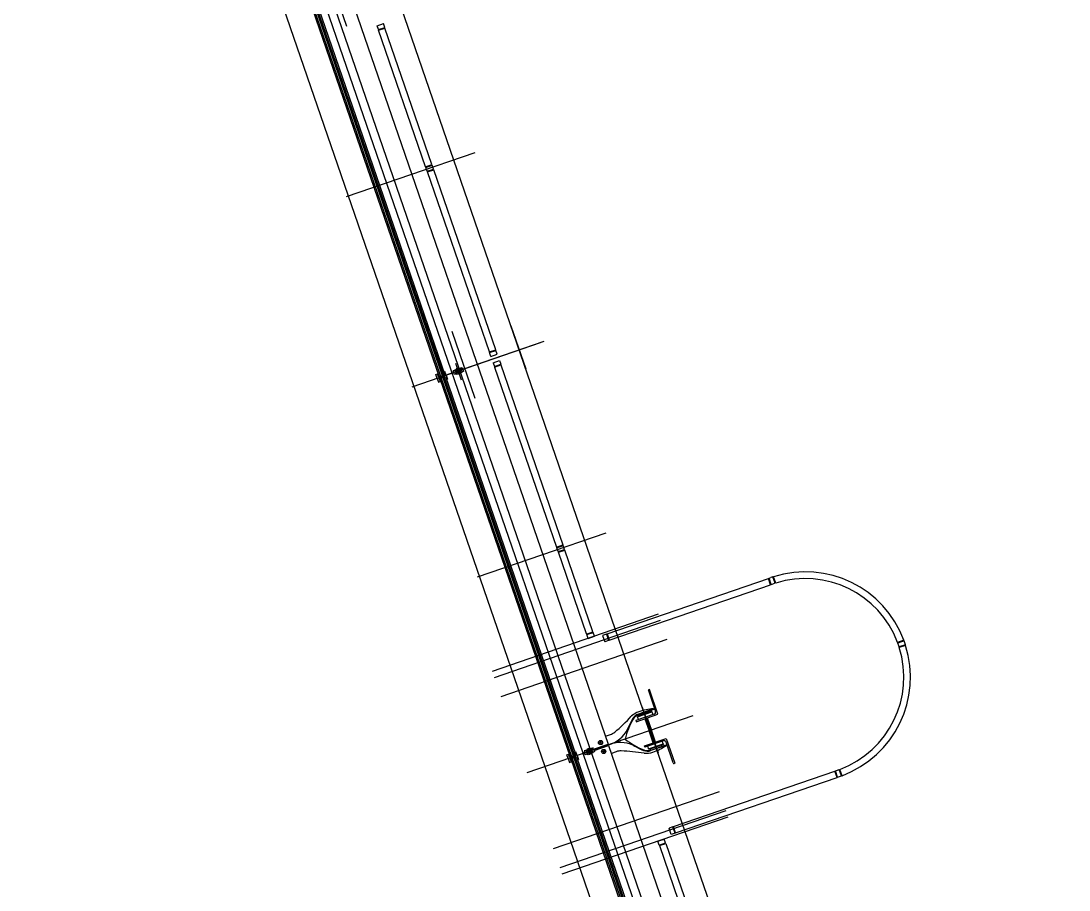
# Model space of a CAD drawing. Extents: x 809487 to 809680, y 818779 to 819225.
# Drawn here: x 809506.33 to 809514.14, y 819142.05 to 819148.54 of the extents above; entities that cross this region are included whole.
import ezdxf

# ---------------------------------------------------------------- set-up
doc = ezdxf.new("R2010")
doc.units = 0
for name, color, linetype in [('F-RC', 7, 'Continuous'), ('MAJ214__', 7, 'Continuous'), ('MAJ270__', 7, 'Continuous'), ('MAJ292__', 7, 'Continuous')]:
    doc.layers.add(name, color=color, linetype=linetype)

msp = doc.modelspace()

# ---------------------------------------------------------------- linework, layer by layer
at = {"layer": 'F-RC'}
for p, q in [((809508.9802, 819148.4996), (809509.0274, 819148.5159)), ((809508.9899, 819148.4712), (809508.9802, 819148.4996)), ((809508.9899, 819148.4712), (809509.0372, 819148.4875)), ((809508.9916, 819148.4665), (809509.0388, 819148.4828)), ((809509.3424, 819147.4477), (809508.9916, 819148.4665)), ((809508.9934, 819148.4671), (809508.9918, 819148.4719)), ((809509.0372, 819148.4875), (809509.0274, 819148.5159)), ((809509.0369, 819148.4821), (809509.0353, 819148.4868)), ((809509.3896, 819147.464), (809509.0388, 819148.4828)), ((809509.3424, 819147.4477), (809509.362, 819147.4545)), ((809509.344, 819147.443), (809509.3913, 819147.4593)), ((809509.3538, 819147.4146), (809509.344, 819147.443)), ((809509.3459, 819147.4436), (809509.3443, 819147.4484)), ((809509.362, 819147.4545), (809509.3896, 819147.464)), ((809509.3894, 819147.4586), (809509.3878, 819147.4633)), ((809509.401, 819147.4309), (809509.3913, 819147.4593)), ((809509.3538, 819147.4146), (809509.401, 819147.4309)), ((809509.3554, 819147.4099), (809509.4027, 819147.4262)), ((809509.8177, 819146.0673), (809509.3554, 819147.4099)), ((809509.3573, 819147.4105), (809509.3557, 819147.4153)), ((809509.4008, 819147.4255), (809509.3991, 819147.4302)), ((809509.865, 819146.0835), (809509.4027, 819147.4262)), ((809509.8177, 819146.0673), (809509.865, 819146.0835)), ((809509.8193, 819146.0625), (809509.8666, 819146.0788)), ((809509.8291, 819146.0342), (809509.8193, 819146.0625)), ((809509.8212, 819146.0632), (809509.8196, 819146.0679)), ((809509.8291, 819146.0342), (809509.8764, 819146.0504)), ((809509.8647, 819146.0782), (809509.8631, 819146.0829)), ((809509.8764, 819146.0504), (809509.8666, 819146.0788)), ((809509.8454, 819145.9869), (809509.8926, 819146.0032)), ((809509.8454, 819145.9869), (809509.8551, 819145.9585)), ((809509.8551, 819145.9585), (809509.9024, 819145.9748)), ((809509.8568, 819145.9538), (809509.904, 819145.9701)), ((809509.857, 819145.9592), (809509.8587, 819145.9544)), ((809509.8926, 819146.0032), (809509.9024, 819145.9748)), ((809509.9005, 819145.9741), (809509.9022, 819145.9694)), ((809509.904, 819145.9701), (809510.3663, 819144.6274)), ((809509.8568, 819145.9538), (809510.3191, 819144.6112)), ((809510.3191, 819144.6112), (809510.3387, 819144.6179)), ((809510.3207, 819144.6064), (809510.368, 819144.6227)), ((809510.3305, 819144.5781), (809510.3207, 819144.6064)), ((809510.3226, 819144.6071), (809510.321, 819144.6118)), ((809510.3305, 819144.5781), (809510.3777, 819144.5943)), ((809510.3321, 819144.5733), (809510.3794, 819144.5896)), ((809510.5421, 819143.9635), (809510.3321, 819144.5733)), ((809510.334, 819144.574), (809510.3324, 819144.5787)), ((809510.3387, 819144.6179), (809510.3663, 819144.6274)), ((809510.3661, 819144.6221), (809510.3645, 819144.6268)), ((809510.3777, 819144.5943), (809510.368, 819144.6227)), ((809510.3775, 819144.589), (809510.3759, 819144.5937)), ((809510.5894, 819143.9798), (809510.3794, 819144.5896)), ((809510.6952, 819143.9633), (809511.8982, 819144.3775)), ((809510.6952, 819143.9633), (809511.8982, 819144.3775)), ((809510.7114, 819143.916), (809511.9145, 819144.3303)), ((809510.7114, 819143.916), (809511.9145, 819144.3303)), ((809511.9145, 819144.3303), (809511.8982, 819144.3775)), ((809511.9145, 819144.3303), (809511.8982, 819144.3775)), ((809511.8989, 819144.3757), (809511.9036, 819144.3773)), ((809511.8989, 819144.3757), (809511.9036, 819144.3773)), ((809511.9029, 819144.3792), (809511.9171, 819144.3841)), ((809511.9029, 819144.3792), (809511.9171, 819144.3841)), ((809511.9192, 819144.3319), (809511.9029, 819144.3792)), ((809511.9192, 819144.3319), (809511.9029, 819144.3792)), ((809511.9138, 819144.3322), (809511.9186, 819144.3338)), ((809511.9138, 819144.3322), (809511.9186, 819144.3338)), ((809511.9192, 819144.3319), (809511.9334, 819144.3368)), ((809511.9192, 819144.3319), (809511.9334, 819144.3368)), ((809511.9476, 819144.3415), (809511.9313, 819144.3888)), ((809511.9476, 819144.3415), (809511.9313, 819144.3888)), ((809511.9524, 819144.343), (809511.9361, 819144.3903)), ((809511.9524, 819144.343), (809511.9361, 819144.3903)), ((809510.5421, 819143.9635), (809510.5617, 819143.9702)), ((809510.5437, 819143.9587), (809510.591, 819143.975)), ((809510.5535, 819143.9304), (809510.5437, 819143.9587)), ((809510.5456, 819143.9594), (809510.544, 819143.9641)), ((809510.5535, 819143.9304), (809510.6008, 819143.9467)), ((809510.5617, 819143.9702), (809510.5894, 819143.9798)), ((809510.5891, 819143.9744), (809510.5875, 819143.9791)), ((809510.6008, 819143.9467), (809510.591, 819143.975)), ((809510.6904, 819143.9617), (809510.6621, 819143.9519)), ((809510.6904, 819143.9617), (809510.6621, 819143.9519)), ((809510.6621, 819143.9519), (809510.6783, 819143.9046)), ((809510.6621, 819143.9519), (809510.6783, 819143.9046)), ((809510.6904, 819143.9617), (809510.7067, 819143.9144)), ((809510.6904, 819143.9617), (809510.7067, 819143.9144)), ((809510.6958, 819143.9614), (809510.6911, 819143.9598)), ((809510.6958, 819143.9614), (809510.6911, 819143.9598)), ((809510.6952, 819143.9633), (809510.7114, 819143.916)), ((809510.6952, 819143.9633), (809510.7114, 819143.916)), ((809510.7067, 819143.9144), (809510.6783, 819143.9046)), ((809510.7067, 819143.9144), (809510.6783, 819143.9046)), ((809510.7108, 819143.9179), (809510.7061, 819143.9163)), ((809510.7108, 819143.9179), (809510.7061, 819143.9163)), ((809512.9082, 819143.9162), (809512.8609, 819143.8999)), ((809512.9082, 819143.9162), (809512.8609, 819143.8999)), ((809512.9099, 819143.9115), (809512.8626, 819143.8952)), ((809512.9099, 819143.9115), (809512.8626, 819143.8952)), ((809512.9197, 819143.8832), (809512.8724, 819143.8669)), ((809512.9197, 819143.8832), (809512.8724, 819143.8669)), ((809512.9212, 819143.8784), (809512.8739, 819143.8621)), ((809512.9212, 819143.8784), (809512.8739, 819143.8621)), ((809511.19, 819142.5261), (809512.3931, 819142.9403)), ((809511.19, 819142.5261), (809512.3931, 819142.9403)), ((809512.4094, 819142.8931), (809512.3931, 819142.9403)), ((809512.4094, 819142.8931), (809512.3931, 819142.9403)), ((809512.3937, 819142.9385), (809512.3985, 819142.9401)), ((809512.3937, 819142.9385), (809512.3985, 819142.9401)), ((809512.3978, 819142.942), (809512.412, 819142.9469)), ((809512.3978, 819142.942), (809512.412, 819142.9469)), ((809512.4141, 819142.8947), (809512.3978, 819142.942)), ((809512.4141, 819142.8947), (809512.3978, 819142.942)), ((809512.4424, 819142.9046), (809512.4261, 819142.9519)), ((809512.4424, 819142.9046), (809512.4261, 819142.9519)), ((809512.4471, 819142.9063), (809512.4308, 819142.9536)), ((809512.4471, 819142.9063), (809512.4308, 819142.9536)), ((809511.2063, 819142.4788), (809512.4094, 819142.8931)), ((809511.2063, 819142.4788), (809512.4094, 819142.8931)), ((809512.4087, 819142.895), (809512.4134, 819142.8966)), ((809512.4087, 819142.895), (809512.4134, 819142.8966)), ((809512.4141, 819142.8947), (809512.4283, 819142.8996)), ((809512.4141, 819142.8947), (809512.4283, 819142.8996)), ((809511.1853, 819142.5245), (809511.1569, 819142.5147)), ((809511.1853, 819142.5245), (809511.1569, 819142.5147)), ((809511.2016, 819142.4772), (809511.1853, 819142.5245)), ((809511.2016, 819142.4772), (809511.1853, 819142.5245)), ((809511.1907, 819142.5242), (809511.1859, 819142.5226)), ((809511.1907, 819142.5242), (809511.1859, 819142.5226)), ((809511.2063, 819142.4788), (809511.19, 819142.5261)), ((809511.2063, 819142.4788), (809511.19, 819142.5261)), ((809511.1732, 819142.4674), (809511.1569, 819142.5147)), ((809511.1732, 819142.4674), (809511.1569, 819142.5147)), ((809511.2016, 819142.4772), (809511.1732, 819142.4674)), ((809511.2016, 819142.4772), (809511.1732, 819142.4674)), ((809511.2057, 819142.4807), (809511.2009, 819142.4791)), ((809511.2057, 819142.4807), (809511.2009, 819142.4791)), ((809511.0744, 819142.4175), (809511.1217, 819142.4338)), ((809511.0842, 819142.3892), (809511.0744, 819142.4175)), ((809511.0842, 819142.3892), (809511.1314, 819142.4055)), ((809511.0858, 819142.3845), (809511.1331, 819142.4007)), ((809511.0858, 819142.3845), (809511.2958, 819141.7746)), ((809511.0877, 819142.3851), (809511.086, 819142.3898)), ((809511.1314, 819142.4055), (809511.1217, 819142.4338)), ((809511.1312, 819142.4001), (809511.1295, 819142.4048)), ((809511.1331, 819142.4007), (809511.3431, 819141.7909))]:
    msp.add_line(p, q, dxfattribs=at)
for radius, start, end in [(0.785, 20.45992, 107.54008), (0.785, 20.45992, 107.54008), (0.785, 107.90511, 109), (0.785, 107.90511, 109), (0.783, 107.53635, 107.90231), (0.783, 107.53635, 107.90231), (0.735, 107.83062, 109), (0.735, 107.83062, 109), (0.737, 107.44497, 107.83379), (0.737, 107.44497, 107.83379), (0.735, 20.55926, 107.44074), (0.735, 20.55926, 107.44074), (0.735, 290.55926, 17.44074), (0.735, 290.55926, 17.44074), (0.785, 290.45992, 17.54008), (0.785, 290.45992, 17.54008), (0.735, 17.83062, 20.16938), (0.735, 17.83062, 20.16938), (0.737, 20.16621, 20.55503), (0.737, 20.16621, 20.55503), (0.737, 17.44497, 17.83379), (0.737, 17.44497, 17.83379), (0.783, 20.09769, 20.46365), (0.783, 20.09769, 20.46365), (0.785, 17.90511, 20.09489), (0.785, 17.90511, 20.09489), (0.783, 17.53635, 17.90231), (0.783, 17.53635, 17.90231), (0.735, 289, 290.16938), (0.735, 289, 290.16938), (0.737, 290.16621, 290.55503), (0.737, 290.16621, 290.55503), (0.785, 289, 290.09489), (0.785, 289, 290.09489), (0.783, 290.09769, 290.46365), (0.783, 290.09769, 290.46365)]:
    msp.add_arc((809512.1727, 819143.6418), radius, start, end, dxfattribs=at)
at = {"layer": 'MAJ214__'}
for p, q in [((809508.4821, 819148.7088), (809509.4539, 819145.8865)), ((809508.4935, 819148.7128), (809509.4653, 819145.8904)), ((809508.5029, 819148.716), (809509.4747, 819145.8936)), ((809508.5036, 819148.7163), (809509.4755, 819145.8939)), ((809508.5643, 819148.7398), (809510.5145, 819143.0761)), ((809509.4796, 819145.8795), (809510.4514, 819143.0571)), ((809509.4803, 819145.8797), (809510.4522, 819143.0573)), ((809509.5591, 819145.9306), (809509.5487, 819145.927)), ((809509.5585, 819145.8987), (809509.5487, 819145.927)), ((809509.5689, 819145.9023), (809509.5585, 819145.8987)), ((809509.5665, 819145.908), (809509.5741, 819145.9107)), ((809509.5991, 819145.9378), (809509.5684, 819145.9272)), ((809509.5692, 819145.9397), (809509.591, 819145.9471)), ((809509.5698, 819145.9409), (809509.5692, 819145.9397)), ((809509.5702, 819145.9368), (809509.5692, 819145.9397)), ((809509.5897, 819145.9478), (809509.5698, 819145.9409)), ((809509.57, 819145.9013), (809509.614, 819145.9165)), ((809509.5702, 819145.9368), (809509.5919, 819145.9443)), ((809509.5721, 819145.9375), (809509.5724, 819145.9365)), ((809509.6048, 819145.9212), (809509.5741, 819145.9107)), ((809509.6032, 819145.9117), (809509.5814, 819145.9042)), ((809509.5824, 819145.9014), (809509.5814, 819145.9042)), ((809509.6042, 819145.9088), (809509.5824, 819145.9014)), ((809509.5837, 819145.9007), (809509.5824, 819145.9014)), ((809509.583, 819145.9058), (809509.5832, 819145.9053)), ((809509.5838, 819145.905), (809509.5832, 819145.9053)), ((809509.5837, 819145.9007), (809509.6035, 819145.9076)), ((809509.5897, 819145.9478), (809509.591, 819145.9471)), ((809509.5901, 819145.9437), (809509.5904, 819145.9427)), ((809509.5919, 819145.9443), (809509.591, 819145.9471)), ((809509.5993, 819145.9378), (809509.6069, 819145.9405)), ((809509.6008, 819145.9109), (809509.6011, 819145.9115)), ((809509.601, 819145.912), (809509.6011, 819145.9115)), ((809509.6042, 819145.9088), (809509.6032, 819145.9117)), ((809509.6035, 819145.9076), (809509.6042, 819145.9088)), ((809509.6045, 819145.9462), (809509.6149, 819145.9498)), ((809509.6126, 819145.9239), (809509.605, 819145.9213)), ((809509.6246, 819145.9215), (809509.6142, 819145.9179)), ((809509.6149, 819145.9498), (809509.6246, 819145.9215)), ((809509.4588, 819145.8723), (809510.4306, 819143.0499)), ((809509.4702, 819145.8762), (809510.442, 819143.0538)), ((809510.9576, 819143.4169), (809511.075, 819143.076)), ((809511.0146, 819143.3815), (809511.0117, 819143.39)), ((809510.9313, 819143.3623), (809510.9342, 819143.3539)), ((809510.9772, 819143.3309), (809511.0082, 819143.2409)), ((809510.9952, 819143.3371), (809511.0262, 819143.247)), ((809511.0392, 819143.1508), (809511.0082, 819143.2409)), ((809511.0572, 819143.157), (809511.0262, 819143.247)), ((809510.5145, 819143.0761), (809510.5287, 819143.081)), ((809510.5177, 819143.0667), (809510.5319, 819143.0716)), ((809510.5177, 819143.0667), (809512.4679, 819137.403)), ((809510.5358, 819143.0941), (809510.5254, 819143.0905)), ((809510.5254, 819143.0905), (809510.5287, 819143.081)), ((809510.5352, 819143.0621), (809510.5319, 819143.0716)), ((809510.5361, 819143.0955), (809510.5801, 819143.1106)), ((809510.5375, 819143.088), (809510.5451, 819143.0906)), ((809510.5432, 819143.0715), (809510.5508, 819143.0741)), ((809510.5759, 819143.1012), (809510.5451, 819143.0906)), ((809510.5677, 819143.1106), (809510.5459, 819143.1031)), ((809510.5465, 819143.1044), (809510.5459, 819143.1031)), ((809510.5459, 819143.1031), (809510.5469, 819143.1003)), ((809510.5465, 819143.1044), (809510.5664, 819143.1112)), ((809510.5467, 819143.0648), (809510.5907, 819143.0799)), ((809510.5686, 819143.1077), (809510.5469, 819143.1003)), ((809510.5493, 819143.1011), (809510.549, 819143.1004)), ((809510.5491, 819143.1), (809510.549, 819143.1004)), ((809510.5816, 819143.0847), (809510.5508, 819143.0741)), ((809510.5799, 819143.0751), (809510.5581, 819143.0676)), ((809510.5591, 819143.0648), (809510.5581, 819143.0676)), ((809510.5809, 819143.0723), (809510.5591, 819143.0648)), ((809510.5597, 819143.0692), (809510.5599, 819143.0688)), ((809510.5605, 819143.0685), (809510.5599, 819143.0688)), ((809510.5604, 819143.0642), (809510.5802, 819143.071)), ((809510.5663, 819143.1069), (809510.5669, 819143.1066)), ((809510.5664, 819143.1112), (809510.5677, 819143.1106)), ((809510.5671, 819143.1062), (809510.5669, 819143.1066)), ((809510.5677, 819143.1106), (809510.5686, 819143.1077)), ((809510.5836, 819143.1039), (809510.576, 819143.1013)), ((809510.5775, 819143.0743), (809510.5778, 819143.0749)), ((809510.5777, 819143.0754), (809510.5778, 819143.0749)), ((809510.5809, 819143.0723), (809510.5799, 819143.0751)), ((809510.5802, 819143.071), (809510.5809, 819143.0723)), ((809510.5916, 819143.1133), (809510.5812, 819143.1097)), ((809510.5893, 819143.0874), (809510.5817, 819143.0847)), ((809510.6014, 819143.0849), (809510.5909, 819143.0813)), ((809510.5948, 819143.1038), (809510.5916, 819143.1133)), ((809510.5948, 819143.1038), (809510.7036, 819143.1413)), ((809510.5981, 819143.0944), (809510.7068, 819143.1318)), ((809510.5981, 819143.0944), (809510.6014, 819143.0849)), ((809511.0224, 819143.0978), (809511.0195, 819143.1063)), ((809511.0999, 819143.1339), (809511.1028, 819143.1255)), ((809510.4355, 819143.0357), (809511.4073, 819140.2134)), ((809510.4469, 819143.0396), (809511.4187, 819140.2173)), ((809510.4563, 819143.0429), (809511.4282, 819140.2205)), ((809510.4571, 819143.0431), (809511.4289, 819140.2208)), ((809510.5456, 819143.0657), (809510.5352, 819143.0621)), ((809510.5604, 819143.0642), (809510.5591, 819143.0648))]:
    msp.add_line(p, q, dxfattribs=at)
for points in [[(809509.6034, 819145.9472), (809509.5594, 819145.932)], [(809510.9092, 819143.318), (809510.9124, 819143.3086), (809511.0742, 819143.3643), (809511.0107, 819143.5487), (809511.0059, 819143.5471)], [(809511.0028, 819143.5408), (809511.0566, 819143.3846)], [(809510.929, 819143.3249), (809510.9221, 819143.345), (809511.0299, 819143.3821), (809511.0368, 819143.362)], [(809511.0414, 819143.4047), (809510.9286, 819143.3659)], [(809511.0473, 819143.3656), (809510.9092, 819143.318)], [(809510.9777, 819143.1191), (809510.9744, 819143.1285), (809511.1362, 819143.1842), (809511.1997, 819142.9998), (809511.195, 819142.9981)], [(809511.1158, 819143.1666), (809510.9777, 819143.1191)], [(809510.9975, 819143.1259), (809511.0045, 819143.1058), (809511.1123, 819143.1429), (809511.1053, 819143.163)], [(809511.1886, 819143.0012), (809511.1349, 819143.1573)], [(809511.1353, 819143.1322), (809511.0225, 819143.0934)]]:
    msp.add_lwpolyline(points, dxfattribs=at)
for points in [[(809511.0299, 819143.3821), (809511.0285, 819143.3863), (809510.9207, 819143.3492), (809510.9221, 819143.345)], [(809511.1123, 819143.1429), (809511.1137, 819143.1387), (809511.0059, 819143.1016), (809511.0045, 819143.1058)]]:
    msp.add_lwpolyline(points, close=True, dxfattribs=at)
for centre, radius in [((809509.5867, 819145.9242), 0.006), ((809510.6465, 819143.1533), 0.0155), ((809510.6465, 819143.1533), 0.0135), ((809510.6465, 819143.1533), 0.0042), ((809510.6693, 819143.0872), 0.0155), ((809510.6693, 819143.0872), 0.0135), ((809510.6693, 819143.0872), 0.0042)]:
    msp.add_circle(centre, radius, dxfattribs=at)
for centre, radius, start, end in [((809509.5867, 819145.9242), 0.0095, 145.18264, 252.81736), ((809509.5867, 819145.9242), 0.0109, 101.1265, 116.87349), ((809509.5867, 819145.9242), 0.0109, 281.1265, 296.87349), ((809509.5867, 819145.9242), 0.0095, 326.69488, 71.30512), ((809511.0076, 819143.5424), 0.005, 109, 199), ((809511.0424, 819143.3798), 0.015, 289, 19), ((809511.3767, 819143.0468), 0.567, 149.96236, 158.10407), ((809510.9544, 819143.291), 0.0792, 109, 149.96236), ((809510.6428, 819143.3586), 0.2307, 285.67731, 333.23123), ((809510.832, 819143.2657), 0.02, 326.67541, 338.10407), ((809510.7928, 819142.9231), 0.2307, 64.76877, 112.32268), ((809511.1207, 819143.1525), 0.015, 19, 109), ((809510.5634, 819143.0877), 0.0095, 145.18264, 199.00008), ((809510.5634, 819143.0877), 0.0095, 198.99991, 252.81736), ((809510.5634, 819143.0877), 0.006, 18.99986, 199.00013), ((809510.5634, 819143.0877), 0.006, 198.99986, 19.00013), ((809510.5634, 819143.0877), 0.0109, 101.1265, 116.87349), ((809510.5634, 819143.0877), 0.0109, 281.1265, 296.87349), ((809510.5634, 819143.0877), 0.0095, 18.99991, 71.30512), ((809510.5634, 819143.0877), 0.0095, 326.69488, 19.00008), ((809510.8847, 819143.1128), 0.02, 59.89592, 71.32459), ((809511.1791, 819143.6207), 0.567, 239.89592, 248.03764), ((809510.9967, 819143.1683), 0.0792, 248.03764, 289), ((809511.1933, 819143.0029), 0.005, 199, 289)]:
    msp.add_arc(centre, radius, start, end, dxfattribs=at)
for points, degree in [([(809509.5591, 819145.9313), (809509.5591, 819145.9314), (809509.5591, 819145.9314), (809509.5591, 819145.9315), (809509.5591, 819145.9316), (809509.5592, 819145.9317), (809509.5592, 819145.9317), (809509.5592, 819145.9318), (809509.5592, 819145.9318), (809509.5592, 819145.9318), (809509.5592, 819145.9319), (809509.5593, 819145.9319), (809509.5593, 819145.932), (809509.5594, 819145.932), (809509.5594, 819145.932), (809509.5594, 819145.932)], 3), ([(809509.5599, 819145.9252), (809509.5599, 819145.9255), (809509.5598, 819145.9258), (809509.5596, 819145.9267), (809509.5595, 819145.9272), (809509.5593, 819145.9283), (809509.5592, 819145.9289), (809509.5591, 819145.9301), (809509.5591, 819145.9307), (809509.5591, 819145.9313)], 3), ([(809509.5599, 819145.9252), (809509.56, 819145.9251), (809509.56, 819145.9251), (809509.56, 819145.925), (809509.56, 819145.925), (809509.56, 819145.925), (809509.56, 819145.925), (809509.56, 819145.925)], 3), ([(809509.5608, 819145.9246), (809509.5608, 819145.9246), (809509.5608, 819145.9246), (809509.5607, 819145.9246), (809509.5607, 819145.9246), (809509.5606, 819145.9245), (809509.5606, 819145.9245), (809509.5605, 819145.9246), (809509.5604, 819145.9246), (809509.5602, 819145.9246), (809509.5602, 819145.9247), (809509.5601, 819145.9248), (809509.56, 819145.9249), (809509.56, 819145.925)], 3), ([(809509.5608, 819145.9246), (809509.5614, 819145.9248), (809509.5621, 819145.925), (809509.5637, 819145.9256), (809509.5646, 819145.9259), (809509.5662, 819145.9264), (809509.5668, 819145.9266), (809509.5677, 819145.927), (809509.568, 819145.9271), (809509.5684, 819145.9272)], 3), ([(809509.5608, 819145.9246), (809509.5616, 819145.9249), (809509.5625, 819145.9252), (809509.5634, 819145.9255), (809509.5647, 819145.9259), (809509.5659, 819145.9264), (809509.5672, 819145.9268), (809509.5676, 819145.9269), (809509.568, 819145.9271), (809509.5684, 819145.9272)], 3), ([(809509.5661, 819145.9073), (809509.5661, 819145.9073), (809509.5661, 819145.9073), (809509.5661, 819145.9074), (809509.5661, 819145.9075), (809509.5661, 819145.9077), (809509.5661, 819145.9077), (809509.5662, 819145.9079), (809509.5663, 819145.9079), (809509.5664, 819145.908), (809509.5664, 819145.908), (809509.5665, 819145.908), (809509.5665, 819145.908), (809509.5665, 819145.908)], 3), ([(809509.5661, 819145.9073), (809509.5661, 819145.9073), (809509.5661, 819145.9072), (809509.5661, 819145.9072), (809509.5661, 819145.9072), (809509.5662, 819145.9071), (809509.5662, 819145.9071), (809509.5662, 819145.9071)], 3), ([(809509.5693, 819145.9017), (809509.5689, 819145.9022), (809509.5686, 819145.9027), (809509.5679, 819145.9037), (809509.5676, 819145.9042), (809509.5671, 819145.9051), (809509.5668, 819145.9056), (809509.5664, 819145.9064), (809509.5663, 819145.9068), (809509.5662, 819145.9071)], 3), ([(809509.5684, 819145.9272), (809509.5684, 819145.9272), (809509.5684, 819145.9272), (809509.5684, 819145.927), (809509.5685, 819145.9268), (809509.5686, 819145.9262), (809509.5687, 819145.9259), (809509.5689, 819145.9246), (809509.569, 819145.9236), (809509.5694, 819145.9213), (809509.5697, 819145.9201), (809509.5705, 819145.9178), (809509.571, 819145.9167), (809509.572, 819145.9146), (809509.5725, 819145.9137), (809509.5732, 819145.9124), (809509.5735, 819145.9119), (809509.5738, 819145.9112), (809509.5739, 819145.911), (809509.574, 819145.9108), (809509.5741, 819145.9107), (809509.5741, 819145.9107)], 3), ([(809509.57, 819145.9013), (809509.57, 819145.9013), (809509.5699, 819145.9013), (809509.5698, 819145.9013), (809509.5698, 819145.9013), (809509.5697, 819145.9014), (809509.5697, 819145.9014), (809509.5696, 819145.9014), (809509.5696, 819145.9014), (809509.5696, 819145.9015), (809509.5695, 819145.9015), (809509.5695, 819145.9015), (809509.5694, 819145.9016), (809509.5694, 819145.9016), (809509.5693, 819145.9017), (809509.5693, 819145.9017)], 3), ([(809509.5796, 819145.9308), (809509.5796, 819145.9308), (809509.5796, 819145.9307), (809509.5795, 819145.9307), (809509.5795, 819145.9306), (809509.5793, 819145.9303), (809509.5792, 819145.9302), (809509.579, 819145.9298), (809509.5789, 819145.9296), (809509.5787, 819145.9295)], 3), ([(809509.5817, 819145.934), (809509.5806, 819145.9323), (809509.5796, 819145.9308)], 2), ([(809509.5836, 819145.9153), (809509.5838, 819145.9152), (809509.584, 819145.9151), (809509.5844, 819145.915), (809509.5846, 819145.9149), (809509.5849, 819145.9148), (809509.585, 819145.9148), (809509.5851, 819145.9148), (809509.5851, 819145.9148), (809509.5851, 819145.9148)], 3), ([(809509.5883, 819145.9337), (809509.5865, 819145.9343), (809509.5846, 819145.935)], 2), ([(809509.5851, 819145.9148), (809509.5868, 819145.9142), (809509.5888, 819145.9135)], 2), ([(809509.5897, 819145.9332), (809509.5895, 819145.9333), (809509.5893, 819145.9334), (809509.5889, 819145.9335), (809509.5887, 819145.9336), (809509.5885, 819145.9337), (809509.5884, 819145.9337), (809509.5883, 819145.9337), (809509.5883, 819145.9337), (809509.5883, 819145.9337)], 3), ([(809509.5916, 819145.9145), (809509.5928, 819145.9162), (809509.5938, 819145.9177)], 2), ([(809509.5938, 819145.9177), (809509.5938, 819145.9177), (809509.5938, 819145.9178), (809509.5938, 819145.9178), (809509.5939, 819145.9179), (809509.594, 819145.9181), (809509.5942, 819145.9183), (809509.5944, 819145.9187), (809509.5945, 819145.9189), (809509.5946, 819145.919)], 3), ([(809509.5991, 819145.9378), (809509.5992, 819145.9378), (809509.5993, 819145.9378), (809509.5993, 819145.9378)], 2), ([(809509.5991, 819145.9378), (809509.5992, 819145.9378), (809509.5993, 819145.9378), (809509.5993, 819145.9378)], 2), ([(809509.605, 819145.9213), (809509.605, 819145.9213), (809509.605, 819145.9213), (809509.6049, 819145.9215), (809509.6049, 819145.9217), (809509.6047, 819145.9223), (809509.6047, 819145.9226), (809509.6045, 819145.9239), (809509.6044, 819145.9249), (809509.6039, 819145.9272), (809509.6036, 819145.9284), (809509.6029, 819145.9307), (809509.6024, 819145.9318), (809509.6014, 819145.9339), (809509.6009, 819145.9348), (809509.6002, 819145.9361), (809509.5999, 819145.9366), (809509.5995, 819145.9373), (809509.5994, 819145.9375), (809509.5993, 819145.9377), (809509.5993, 819145.9378), (809509.5993, 819145.9378)], 3), ([(809509.6034, 819145.9472), (809509.6034, 819145.9472), (809509.6035, 819145.9472), (809509.6035, 819145.9472), (809509.6036, 819145.9472), (809509.6036, 819145.9471), (809509.6037, 819145.9471), (809509.6037, 819145.9471), (809509.6038, 819145.9471), (809509.6038, 819145.947), (809509.6038, 819145.947), (809509.6039, 819145.947), (809509.6039, 819145.9469), (809509.604, 819145.9469), (809509.604, 819145.9468), (809509.6041, 819145.9468)], 3), ([(809509.6041, 819145.9468), (809509.6044, 819145.9463), (809509.6048, 819145.9458), (809509.6055, 819145.9448), (809509.6058, 819145.9443), (809509.6063, 819145.9434), (809509.6066, 819145.9429), (809509.6069, 819145.9421), (809509.6071, 819145.9417), (809509.6072, 819145.9414)], 3), ([(809509.605, 819145.9213), (809509.605, 819145.9213), (809509.6049, 819145.9213), (809509.6048, 819145.9212)], 2), ([(809509.6073, 819145.9412), (809509.6073, 819145.9412), (809509.6073, 819145.9412), (809509.6073, 819145.9411), (809509.6073, 819145.941), (809509.6073, 819145.9408), (809509.6072, 819145.9408), (809509.6072, 819145.9406), (809509.6071, 819145.9406), (809509.607, 819145.9405), (809509.607, 819145.9405), (809509.6069, 819145.9405), (809509.6069, 819145.9405), (809509.6069, 819145.9405)], 3), ([(809509.6073, 819145.9412), (809509.6073, 819145.9412), (809509.6073, 819145.9413), (809509.6072, 819145.9413), (809509.6072, 819145.9413), (809509.6072, 819145.9414), (809509.6072, 819145.9414), (809509.6072, 819145.9414)], 3), ([(809509.6126, 819145.9239), (809509.6126, 819145.9239), (809509.6126, 819145.9239), (809509.6126, 819145.9239), (809509.6127, 819145.9239), (809509.6128, 819145.9239), (809509.6128, 819145.924), (809509.6129, 819145.9239), (809509.613, 819145.9239), (809509.6131, 819145.9239), (809509.6132, 819145.9238), (809509.6133, 819145.9237), (809509.6133, 819145.9236), (809509.6134, 819145.9235)], 3), ([(809509.6134, 819145.9233), (809509.6134, 819145.9234), (809509.6134, 819145.9234), (809509.6134, 819145.9235), (809509.6134, 819145.9235), (809509.6134, 819145.9235), (809509.6134, 819145.9235), (809509.6134, 819145.9235)], 3), ([(809509.6134, 819145.9233), (809509.6135, 819145.923), (809509.6136, 819145.9227), (809509.6138, 819145.9218), (809509.6139, 819145.9213), (809509.6141, 819145.9202), (809509.6141, 819145.9196), (809509.6142, 819145.9184), (809509.6143, 819145.9178), (809509.6143, 819145.9172)], 3), ([(809509.6143, 819145.9172), (809509.6143, 819145.9171), (809509.6142, 819145.9171), (809509.6142, 819145.917), (809509.6142, 819145.9169), (809509.6142, 819145.9168), (809509.6142, 819145.9168), (809509.6142, 819145.9167), (809509.6142, 819145.9167), (809509.6141, 819145.9167), (809509.6141, 819145.9166), (809509.6141, 819145.9166), (809509.6141, 819145.9165), (809509.614, 819145.9165), (809509.614, 819145.9165), (809509.614, 819145.9165)], 3), ([(809510.5361, 819143.0955), (809510.5361, 819143.0955), (809510.5361, 819143.0955), (809510.536, 819143.0954), (809510.536, 819143.0954), (809510.5359, 819143.0953), (809510.5359, 819143.0953), (809510.5359, 819143.0952), (809510.5359, 819143.0952), (809510.5359, 819143.0951), (809510.5359, 819143.0951), (809510.5358, 819143.095), (809510.5358, 819143.0949), (809510.5358, 819143.0949), (809510.5358, 819143.0948), (809510.5358, 819143.0948)], 3), ([(809510.5358, 819143.0948), (809510.5358, 819143.0941), (809510.5358, 819143.0935), (809510.5359, 819143.0924), (809510.536, 819143.0918), (809510.5362, 819143.0907), (809510.5363, 819143.0901), (809510.5365, 819143.0893), (809510.5366, 819143.0889), (809510.5367, 819143.0886)], 3), ([(809510.5367, 819143.0884), (809510.5367, 819143.0884), (809510.5367, 819143.0884), (809510.5367, 819143.0885), (809510.5367, 819143.0885), (809510.5367, 819143.0885), (809510.5367, 819143.0886), (809510.5367, 819143.0886)], 3), ([(809510.5367, 819143.0884), (809510.5367, 819143.0884), (809510.5367, 819143.0883), (809510.5368, 819143.0882), (809510.5368, 819143.0882), (809510.537, 819143.0881), (809510.537, 819143.088), (809510.5372, 819143.088), (809510.5372, 819143.088), (809510.5374, 819143.088), (809510.5374, 819143.088), (809510.5375, 819143.088), (809510.5375, 819143.088), (809510.5375, 819143.088)], 3), ([(809510.5428, 819143.0707), (809510.5428, 819143.0707), (809510.5428, 819143.0708), (809510.5428, 819143.0709), (809510.5428, 819143.071), (809510.5428, 819143.0711), (809510.5428, 819143.0712), (809510.5429, 819143.0713), (809510.543, 819143.0714), (809510.5431, 819143.0714), (809510.5431, 819143.0715), (809510.5432, 819143.0715), (809510.5432, 819143.0715), (809510.5432, 819143.0715)], 3), ([(809510.5428, 819143.0707), (809510.5428, 819143.0707), (809510.5428, 819143.0707), (809510.5428, 819143.0706), (809510.5428, 819143.0706), (809510.5429, 819143.0706), (809510.5429, 819143.0705), (809510.5429, 819143.0705)], 3), ([(809510.546, 819143.0652), (809510.5456, 819143.0656), (809510.5453, 819143.0661), (809510.5446, 819143.0671), (809510.5443, 819143.0676), (809510.5438, 819143.0686), (809510.5435, 819143.0691), (809510.5431, 819143.0699), (809510.543, 819143.0702), (809510.5429, 819143.0705)], 3), ([(809510.547, 819143.082), (809510.5466, 819143.083), (809510.5463, 819143.0841), (809510.5458, 819143.0862), (809510.5457, 819143.0873), (809510.5455, 819143.0888), (809510.5454, 819143.0893), (809510.5453, 819143.09), (809510.5452, 819143.0903), (809510.5451, 819143.0905), (809510.5451, 819143.0906), (809510.5451, 819143.0906)], 3), ([(809510.547, 819143.082), (809510.5473, 819143.081), (809510.5477, 819143.08), (809510.5487, 819143.0781), (809510.5492, 819143.0771), (809510.5499, 819143.0758), (809510.5502, 819143.0753), (809510.5505, 819143.0747), (809510.5506, 819143.0745), (809510.5507, 819143.0742), (809510.5508, 819143.0741), (809510.5508, 819143.0741)], 3), ([(809510.5555, 819143.0929), (809510.5556, 819143.0931), (809510.5557, 819143.0933), (809510.5559, 819143.0936), (809510.556, 819143.0938), (809510.5562, 819143.094), (809510.5562, 819143.0941), (809510.5563, 819143.0942), (809510.5563, 819143.0942), (809510.5563, 819143.0942)], 3), ([(809510.5563, 819143.0942), (809510.5573, 819143.0957), (809510.5584, 819143.0975)], 2), ([(809510.5603, 819143.0787), (809510.5605, 819143.0786), (809510.5607, 819143.0786), (809510.5611, 819143.0784), (809510.5613, 819143.0784), (809510.5616, 819143.0783), (809510.5617, 819143.0782), (809510.5618, 819143.0782), (809510.5618, 819143.0782), (809510.5618, 819143.0782)], 3), ([(809510.5613, 819143.0984), (809510.5632, 819143.0978), (809510.565, 819143.0972)], 2), ([(809510.5618, 819143.0782), (809510.5635, 819143.0776), (809510.5655, 819143.0769)], 2), ([(809510.565, 819143.0972), (809510.565, 819143.0972), (809510.565, 819143.0972), (809510.5651, 819143.0971), (809510.5652, 819143.0971), (809510.5654, 819143.097), (809510.5656, 819143.097), (809510.566, 819143.0968), (809510.5662, 819143.0968), (809510.5664, 819143.0967)], 3), ([(809510.5683, 819143.0779), (809510.5695, 819143.0797), (809510.5705, 819143.0812)], 2), ([(809510.5705, 819143.0812), (809510.5705, 819143.0812), (809510.5705, 819143.0812), (809510.5705, 819143.0813), (809510.5706, 819143.0814), (809510.5707, 819143.0816), (809510.5709, 819143.0818), (809510.5711, 819143.0821), (809510.5712, 819143.0823), (809510.5713, 819143.0825)], 3), ([(809510.576, 819143.1013), (809510.576, 819143.1013), (809510.5759, 819143.1013), (809510.5759, 819143.1012)], 2), ([(809510.576, 819143.1013), (809510.576, 819143.1013), (809510.576, 819143.1013), (809510.5761, 819143.1011), (809510.5761, 819143.1009), (809510.5764, 819143.1004), (809510.5766, 819143.1), (809510.5772, 819143.0989), (809510.5777, 819143.0981), (809510.5788, 819143.096), (809510.5793, 819143.0949), (809510.5797, 819143.0936), (809510.5798, 819143.0935), (809510.5798, 819143.0934)], 3), ([(809510.5817, 819143.0847), (809510.5817, 819143.0848), (809510.5817, 819143.0848), (809510.5816, 819143.0849), (809510.5816, 819143.0851), (809510.5815, 819143.0857), (809510.5814, 819143.0861), (809510.5812, 819143.0873), (809510.5811, 819143.0884), (809510.5806, 819143.0906), (809510.5803, 819143.0918), (809510.5799, 819143.0931), (809510.5799, 819143.0932), (809510.5798, 819143.0934)], 3), ([(809510.5808, 819143.1102), (809510.5807, 819143.1103), (809510.5807, 819143.1103), (809510.5806, 819143.1104), (809510.5806, 819143.1104), (809510.5805, 819143.1105), (809510.5805, 819143.1105), (809510.5804, 819143.1105), (809510.5804, 819143.1106), (809510.5804, 819143.1106), (809510.5803, 819143.1106), (809510.5803, 819143.1106), (809510.5802, 819143.1106), (809510.5801, 819143.1106), (809510.5801, 819143.1106), (809510.5801, 819143.1106)], 3), ([(809510.5839, 819143.1049), (809510.5838, 819143.1052), (809510.5836, 819143.1055), (809510.5833, 819143.1063), (809510.583, 819143.1068), (809510.5825, 819143.1078), (809510.5822, 819143.1083), (809510.5815, 819143.1093), (809510.5811, 819143.1097), (809510.5808, 819143.1102)], 3), ([(809510.5817, 819143.0847), (809510.5817, 819143.0847), (809510.5816, 819143.0847), (809510.5816, 819143.0847)], 2), ([(809510.5836, 819143.1039), (809510.5836, 819143.1039), (809510.5836, 819143.1039), (809510.5836, 819143.1039), (809510.5837, 819143.1039), (809510.5837, 819143.104), (809510.5838, 819143.104), (809510.5839, 819143.1041), (809510.5839, 819143.1041), (809510.584, 819143.1043), (809510.584, 819143.1044), (809510.584, 819143.1045), (809510.584, 819143.1046), (809510.584, 819143.1047)], 3), ([(809510.5839, 819143.1049), (809510.5839, 819143.1048), (809510.5839, 819143.1048), (809510.5839, 819143.1048), (809510.584, 819143.1047), (809510.584, 819143.1047), (809510.584, 819143.1047), (809510.584, 819143.1047)], 3), ([(809510.5893, 819143.0874), (809510.5893, 819143.0874), (809510.5893, 819143.0874), (809510.5893, 819143.0874), (809510.5894, 819143.0874), (809510.5895, 819143.0874), (809510.5895, 819143.0874), (809510.5896, 819143.0874), (809510.5897, 819143.0874), (809510.5898, 819143.0873), (809510.5899, 819143.0872), (809510.59, 819143.0871), (809510.59, 819143.0871), (809510.5901, 819143.087)], 3), ([(809510.5901, 819143.0868), (809510.5901, 819143.0868), (809510.5901, 819143.0868), (809510.5901, 819143.0869), (809510.5901, 819143.0869), (809510.5901, 819143.087), (809510.5901, 819143.087), (809510.5901, 819143.087)], 3), ([(809510.5901, 819143.0868), (809510.5902, 819143.0865), (809510.5903, 819143.0861), (809510.5905, 819143.0853), (809510.5906, 819143.0847), (809510.5908, 819143.0836), (809510.5908, 819143.083), (809510.5909, 819143.0819), (809510.591, 819143.0812), (809510.591, 819143.0806)], 3), ([(809510.591, 819143.0806), (809510.591, 819143.0806), (809510.591, 819143.0805), (809510.5909, 819143.0804), (809510.5909, 819143.0804), (809510.5909, 819143.0803), (809510.5909, 819143.0803), (809510.5909, 819143.0802), (809510.5909, 819143.0802), (809510.5908, 819143.0801), (809510.5908, 819143.0801), (809510.5908, 819143.08), (809510.5908, 819143.08), (809510.5907, 819143.0799), (809510.5907, 819143.0799), (809510.5907, 819143.0799)], 3), ([(809510.5467, 819143.0648), (809510.5467, 819143.0647), (809510.5466, 819143.0647), (809510.5465, 819143.0648), (809510.5465, 819143.0648), (809510.5464, 819143.0648), (809510.5464, 819143.0648), (809510.5463, 819143.0649), (809510.5463, 819143.0649), (809510.5463, 819143.0649), (809510.5462, 819143.0649), (809510.5462, 819143.065), (809510.5461, 819143.065), (809510.5461, 819143.0651), (809510.546, 819143.0651), (809510.546, 819143.0652)], 3)]:
    msp.add_open_spline(points, degree=degree, dxfattribs=at)
at = {"layer": 'MAJ270__'}
for p, q in [((809508.7541, 819148.4957), (809508.5824, 819148.9943)), ((809511.0172, 819143.244), (809509.0638, 819148.9171)), ((809508.621, 819148.7593), (809512.5262, 819137.4178)), ((809509.7091, 819147.5528), (809508.7509, 819147.2229)), ((809509.5371, 819146.2219), (809509.7088, 819145.7233)), ((809509.9784, 819146.2609), (809510.0884, 819145.9413)), ((809510.1975, 819146.1346), (809509.2393, 819145.8046)), ((809509.6103, 819145.8556), (809509.5675, 819145.9799)), ((809509.4473, 819145.8683), (809509.4424, 819145.8825)), ((809510.6859, 819144.7163), (809509.7276, 819144.3863)), ((809511.0753, 819144.11), (809509.8378, 819143.6839)), ((809511.0915, 819144.0628), (809509.8541, 819143.6367)), ((809511.1404, 819143.9209), (809509.9029, 819143.4948)), ((809511.3357, 819143.3536), (809510.0982, 819142.9275)), ((809512.9706, 819137.5708), (809511.0172, 819143.244)), ((809510.424, 819143.0318), (809510.4191, 819143.0459)), ((809511.5311, 819142.7863), (809510.2936, 819142.3602)), ((809511.5799, 819142.6445), (809510.3424, 819142.2184)), ((809511.5962, 819142.5972), (809510.3587, 819142.1711))]:
    msp.add_line(p, q, dxfattribs=at)
msp.add_lwpolyline([(809510.2247, 819146.1439), (809509.467, 819145.883)], dxfattribs=at)
for centre in [(809509.4448, 819145.8754), (809510.4215, 819143.0388)]:
    msp.add_circle(centre, 0.003, dxfattribs=at)
at = {"layer": 'MAJ292__'}
for p, q in [((809506.3256, 819154.32), (809510.2324, 819142.9737)), ((809508.7534, 819148.8049), (809510.7036, 819143.1413)), ((809508.4705, 819148.7049), (809509.4424, 819145.8825)), ((809508.5131, 819148.7195), (809509.4849, 819145.8971)), ((809509.4194, 819145.8984), (809509.4317, 819145.9026)), ((809509.4292, 819145.87), (809509.4194, 819145.8984)), ((809509.4292, 819145.87), (809509.4947, 819145.8926)), ((809509.4292, 819145.87), (809509.4947, 819145.8926)), ((809509.439, 819145.8813), (809509.4317, 819145.9026)), ((809509.439, 819145.8813), (809509.4849, 819145.8971)), ((809509.4439, 819145.8672), (809509.4898, 819145.883)), ((809509.4776, 819145.9184), (809509.4849, 819145.9209)), ((809509.4849, 819145.8971), (809509.4776, 819145.9184)), ((809509.4947, 819145.8926), (809509.4849, 819145.9209)), ((809509.4898, 819145.883), (809510.4616, 819143.0606)), ((809509.4898, 819145.883), (809509.4971, 819145.8617)), ((809509.4947, 819145.8926), (809509.5045, 819145.8642)), ((809509.4292, 819145.87), (809509.4389, 819145.8416)), ((809509.4389, 819145.8416), (809509.4512, 819145.8459)), ((809509.4439, 819145.8672), (809509.4512, 819145.8459)), ((809509.4473, 819145.8683), (809510.4191, 819143.0459)), ((809509.4971, 819145.8617), (809509.5045, 819145.8642)), ((809510.4543, 819143.0819), (809510.4616, 819143.0844)), ((809510.4616, 819143.0606), (809510.4543, 819143.0819)), ((809510.4714, 819143.056), (809510.4616, 819143.0844)), ((809510.7068, 819143.1318), (809512.657, 819137.4681)), ((809510.3961, 819143.0618), (809510.4084, 819143.0661)), ((809510.4059, 819143.0335), (809510.3961, 819143.0618)), ((809510.4059, 819143.0335), (809510.4714, 819143.056)), ((809510.4059, 819143.0335), (809510.4714, 819143.056)), ((809510.4059, 819143.0335), (809510.4156, 819143.0051)), ((809510.4157, 819143.0448), (809510.4084, 819143.0661)), ((809510.4156, 819143.0051), (809510.4279, 819143.0093)), ((809510.4157, 819143.0448), (809510.4616, 819143.0606)), ((809510.4206, 819143.0306), (809510.4665, 819143.0464)), ((809510.4206, 819143.0306), (809510.4279, 819143.0093)), ((809510.424, 819143.0318), (809511.3958, 819140.2094)), ((809510.4665, 819143.0464), (809511.4383, 819140.224)), ((809510.4665, 819143.0464), (809510.4738, 819143.0251)), ((809510.4714, 819143.056), (809510.4812, 819143.0276)), ((809510.4738, 819143.0251), (809510.4812, 819143.0276)), ((809510.2324, 819142.9737), (809514.1392, 819131.6275))]:
    msp.add_line(p, q, dxfattribs=at)
for points in [[(809511.0414, 819143.4047), (809511.0428, 819143.4007), (809510.93, 819143.3619)], [(809510.6832, 819143.2003), (809510.72, 819143.213)], [(809510.764, 819143.0854), (809510.7271, 819143.0727)], [(809511.0211, 819143.0974), (809511.1339, 819143.1362), (809511.1353, 819143.1322)]]:
    msp.add_lwpolyline(points, dxfattribs=at)
for centre, radius, start, end in [((809510.9894, 819143.2202), 0.1724, 109.2751, 130.39607), ((809511.0525, 819143.0656), 0.3393, 91.86071, 110.70605), ((809509.889, 819144.2565), 1.3402, 310.07845, 317.42579), ((809511.3767, 819143.0468), 0.5628, 149.96236, 166.36786), ((809510.8906, 819143.3363), 0.02, 130.39607, 137.42579), ((809510.9544, 819143.291), 0.075, 109, 149.96236), ((809510.6875, 819143.3076), 0.1, 289, 310.07845), ((809511.1791, 819143.6207), 0.5628, 231.63214, 248.03764), ((809510.7965, 819142.9908), 0.1, 87.92155, 109), ((809510.7516, 819141.7514), 1.3402, 80.57421, 87.92155), ((809510.9967, 819143.1683), 0.075, 248.03764, 289), ((809510.9743, 819143.0933), 0.02, 260.57421, 267.60393), ((809510.9807, 819143.2455), 0.1724, 267.60393, 288.72489), ((809510.9352, 819143.4062), 0.3393, 287.29394, 306.13928)]:
    msp.add_arc(centre, radius, start, end, dxfattribs=at)

doc.saveas('drawing.dxf')
